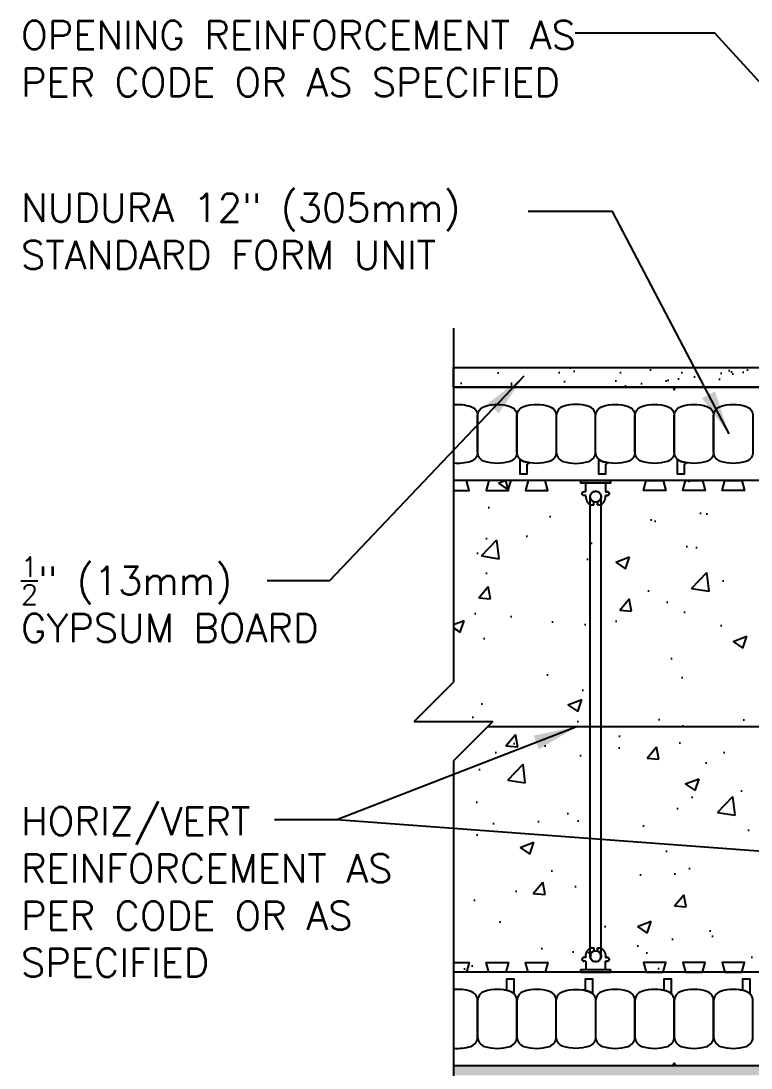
# Model space of a CAD drawing. Header units: inches. Extents: x 2950.6 to 3006.8, y 456.5 to 541.5.
# Drawn here: x 2950.61 to 2969.17, y 513.34 to 539.97 of the extents above; entities that cross this region are included whole.
import ezdxf

# ---------------------------------------------------------------- set-up
doc = ezdxf.new("R2010")
doc.units = ezdxf.units.IN
doc.header["$LTSCALE"] = 0.5
doc.header["$MEASUREMENT"] = 0
doc.layers.get('0').update_dxf_attribs({"linetype": 'CONTINUOUS'})
for name, color, linetype in [('HATCH', 12, 'CONTINUOUS'), ('line25', 2, 'CONTINUOUS'), ('LINE50', 5, 'CONTINUOUS'), ('LINE65', 3, 'CONTINUOUS'), ('LINE9', 9, 'CONTINUOUS'), ('TEXT', 4, 'CONTINUOUS')]:
    doc.layers.add(name, color=color, linetype=linetype)
doc.styles.add('DIM', font='romans.shx', dxfattribs={"width": 0.7})
doc.styles.get("Standard").update_dxf_attribs({"font": 'romans.shx'})
doc.dimstyles.new('ext_12', dxfattribs={"dimscale": 12, "dimtxt": 0.09375, "dimasz": 0.09375, "dimexe": 0.09375, "dimexo": 0.0625, "dimgap": 0.0625, "dimtad": 1, "dimdec": 1, "dimzin": 3, "dimdsep": 46, "dimlunit": 4, "dimtxsty": 'DIM', "dimcen": 0.09, "dimdle": 0.09375, "dimclrt": 4, "dimadec": 0, "dimazin": 0, "dimtfac": 1, "dimtdec": 1, "dimtmove": 2, "dimatfit": 3, "dimfxl": 0, "dimfrac": 2, "dimtolj": 1, "dimtzin": 0, "dimarcsym": 0})

# ---------------------------------------------------------------- blocks, each defined once
blk = doc.blocks.new('Connector')
blk.add_point((0.271, 0))
at = {"layer": 'LINE9'}
for p, q in [((0, 0.375), (0, -0.375)), ((0.062, -0.375), (0.062, 0.375)), ((0.281, 0.25), (0.062, 0.25))]:
    blk.add_line(p, q, dxfattribs=at)
for points, weights in [([(0.007, 0.375), (0.004, 0.375), (0, 0.375)], [1, 0.972587069138, 0.950305488115]), ([(0.327, 0.343), (0.308, 0.343), (0.281, 0.317), (0.281, 0.297)], [1, 0.85355339, 0.85355339, 1]), ([(0.328, 0.343), (0.327, 0.343), (0.327, 0.343)], [1, 0.70710678, 1]), ([(0.375, 0.297), (0.375, 0.317), (0.348, 0.343), (0.329, 0.343)], [1, 0.85355339, 0.85355339, 1]), ([(0.406, 0.25), (0.546, 0.25), (0.619, 0.131)], [0.958404415409, 0.794674173519, 0.864651571113]), ([(0.619, 0.052), (0.612, 0.049), (0.604, 0.049)], [0.83615024178, 0.892081430621, 1]), ([(0.619, -0.131), (0.546, -0.25), (0.406, -0.25)], [0.864651574428, 0.794674169686, 0.958404415195]), ([(0.604, -0.049), (0.612, -0.049), (0.619, -0.052)], [1, 0.89208144177, 0.836150253337]), ([(0, -0.375), (0.004, -0.375), (0.007, -0.375)], [0.950305488115, 0.972587069138, 1]), ([(0.281, -0.297), (0.281, -0.317), (0.308, -0.343), (0.327, -0.343)], [1, 0.85355339, 0.85355339, 1]), ([(0.327, -0.343), (0.281, -0.343), (0.281, -0.297)], [1, 0.70710678, 1]), ([(0.329, -0.343), (0.348, -0.343), (0.375, -0.317), (0.375, -0.297)], [1, 0.85355339, 0.85355339, 1]), ([(0.375, -0.297), (0.375, -0.343), (0.329, -0.343)], [1, 0.70710678, 1])]:
    blk.add_rational_spline(points, weights, degree=2, dxfattribs=at)
for points, degree in [([(0, 0.375), (0.002, 0.375), (0.005, 0.375), (0.007, 0.375)], 3), ([(0.007, 0.375), (0.021, 0.375), (0.051, 0.375), (0.062, 0.375), (0.062, 0.375)], 3), ([(0.281, 0.25), (0.281, 0.297)], 1), ([(0.327, 0.343), (0.327, 0.343), (0.328, 0.343), (0.328, 0.343)], 3), ([(0.328, 0.343), (0.329, 0.343), (0.329, 0.343), (0.329, 0.343)], 3), ([(0.375, 0.25), (0.375, 0.297)], 1), ([(0.406, 0.25), (0.375, 0.25)], 1), ([(0.406, 0.25), (0.406, 0.25)], 1), ([(0.406, 0.25), (0.406, 0.25)], 1), ([(0.406, 0.25), (0.406, 0.25)], 1), ([(0.406, 0.25), (0.406, 0.25)], 1), ([(0.406, 0.25), (0.406, 0.25)], 1), ([(0.406, 0.25), (0.406, 0.25)], 1), ([(0.406, 0.25), (0.406, 0.25)], 1), ([(0.406, 0.25), (0.406, 0.25)], 1), ([(0.406, 0.25), (0.406, 0.25)], 1), ([(0.406, 0.25), (0.406, 0.25)], 1), ([(0.406, 0.25), (0.406, 0.25)], 1), ([(0.406, 0.25), (0.406, 0.25)], 1), ([(0.406, 0.25), (0.406, 0.25)], 1), ([(0.406, 0.25), (0.406, 0.25)], 1), ([(0.406, 0.25), (0.406, 0.25)], 1), ([(0.406, 0.25), (0.406, 0.25)], 1), ([(0.406, 0.25), (0.406, 0.25)], 1), ([(0.406, 0.25), (0.406, 0.25)], 1), ([(0.406, 0.25), (0.406, 0.25)], 1), ([(0.406, 0.25), (0.406, 0.25)], 1), ([(0.406, 0.25), (0.406, 0.25)], 1), ([(0.406, 0.25), (0.406, 0.25)], 1), ([(0.406, 0.25), (0.406, 0.25)], 1), ([(0.406, 0.25), (0.406, 0.25)], 1), ([(0.604, 0.049), (0.532, 0.049)], 1), ([(0.532, 0.049), (0.532, 0.049)], 1), ([(0.532, 0.049), (0.532, 0.049)], 1), ([(0.532, 0.049), (0.532, 0.049)], 1), ([(0.532, 0.049), (0.532, 0.049)], 1), ([(0.532, 0.049), (0.532, 0.049)], 1), ([(0.532, 0.049), (0.532, 0.049)], 1), ([(0.532, 0.049), (0.532, 0.049)], 1), ([(0.532, 0.049), (0.532, 0.049)], 1), ([(0.532, 0.049), (0.532, 0.049)], 1), ([(0.532, 0.049), (0.532, 0.049)], 1), ([(0.604, 0.049), (0.609, 0.049), (0.614, 0.05), (0.619, 0.052)], 3), ([(0.604, 0.049), (0.604, 0.049)], 1), ([(0.604, 0.049), (0.604, 0.049)], 1), ([(0.604, 0.049), (0.604, 0.049)], 1), ([(0.604, 0.049), (0.604, 0.049)], 1), ([(0.619, 0.131), (0.619, 0.052)], 1), ([(0.619, 0.131), (0.619, 0.131)], 1), ([(0.619, 0.131), (0.619, 0.131)], 1), ([(0.619, 0.131), (0.619, 0.131)], 1), ([(0.619, 0.131), (0.619, 0.131)], 1), ([(0.062, -0.25), (0.281, -0.25)], 1), ([(0.281, -0.297), (0.281, -0.25)], 1), ([(0.281, -0.25), (0.281, -0.297)], 1), ([(0.375, -0.25), (0.375, -0.297)], 1), ([(0.375, -0.297), (0.375, -0.25)], 1), ([(0.406, -0.25), (0.375, -0.25)], 1), ([(0.406, -0.25), (0.406, -0.25)], 1), ([(0.406, -0.25), (0.406, -0.25)], 1), ([(0.406, -0.25), (0.406, -0.25)], 1), ([(0.406, -0.25), (0.406, -0.25)], 1), ([(0.406, -0.25), (0.406, -0.25)], 1), ([(0.406, -0.25), (0.406, -0.25)], 1), ([(0.406, -0.25), (0.406, -0.25)], 1), ([(0.406, -0.25), (0.406, -0.25)], 1), ([(0.406, -0.25), (0.406, -0.25)], 1), ([(0.406, -0.25), (0.406, -0.25)], 1), ([(0.406, -0.25), (0.406, -0.25)], 1), ([(0.532, -0.049), (0.604, -0.049)], 1), ([(0.604, -0.049), (0.58, -0.049), (0.556, -0.049), (0.532, -0.049)], 3), ([(0.532, -0.049), (0.532, -0.049)], 1), ([(0.532, -0.049), (0.532, -0.049)], 1), ([(0.532, -0.049), (0.532, -0.049)], 1), ([(0.532, -0.049), (0.532, -0.049)], 1), ([(0.619, -0.052), (0.614, -0.05), (0.609, -0.049), (0.604, -0.049)], 3), ([(0.604, -0.049), (0.604, -0.049)], 1), ([(0.604, -0.049), (0.604, -0.049)], 1), ([(0.604, -0.049), (0.604, -0.049)], 1), ([(0.604, -0.049), (0.604, -0.049)], 1), ([(0.604, -0.049), (0.604, -0.049)], 1), ([(0.604, -0.049), (0.604, -0.049)], 1), ([(0.604, -0.049), (0.604, -0.049)], 1), ([(0.604, -0.049), (0.604, -0.049)], 1), ([(0.619, -0.052), (0.619, -0.131)], 1), ([(0.619, -0.131), (0.619, -0.131)], 1), ([(0.619, -0.131), (0.619, -0.131)], 1), ([(0.619, -0.131), (0.619, -0.131)], 1), ([(0.619, -0.131), (0.619, -0.131)], 1), ([(0.007, -0.375), (0.005, -0.375), (0.002, -0.375), (0, -0.375)], 3), ([(0.062, -0.375), (0.062, -0.375), (0.051, -0.375), (0.021, -0.375), (0.007, -0.375)], 3), ([(0.328, -0.343), (0.328, -0.343), (0.327, -0.343), (0.327, -0.343)], 3), ([(0.329, -0.343), (0.329, -0.343), (0.329, -0.343), (0.328, -0.343)], 3)]:
    blk.add_open_spline(points, degree=degree, dxfattribs=at)
for points, weights, knots in [([(0.062, 0.375), (0.062, 0.375), (0.046, 0.375), (0.03, 0.375), (0.007, 0.375)], [0.868718858569, 0.861102746415, 1, 0.861102734288, 0.868718859898], [0, 0, 0, 0.5, 0.5, 1, 1, 1]), ([(0.532, 0.049), (0.472, 0.203), (0.333, 0.113), (0.157, 0), (0.333, -0.113), (0.472, -0.203), (0.532, -0.049)], [0.899508922286, 0.599718215298, 1, 0.54226024, 1, 0.599718224335, 0.899508908749], [0, 0, 0, 0.318112, 0.318112, 0.681888, 0.681888, 1, 1, 1]), ([(0.007, -0.375), (0.03, -0.375), (0.046, -0.375), (0.062, -0.375), (0.062, -0.375)], [0.868718859319, 0.861102739573, 1, 0.861102742958, 0.868718858948], [0, 0, 0, 0.5, 0.5, 1, 1, 1])]:
    blk.add_rational_spline(points, weights, degree=2, knots=knots, dxfattribs=at)

msp = doc.modelspace()

# ---------------------------------------------------------------- hatches: boundary and pattern name
at = {"layer": 'HATCH'}
h = msp.add_hatch(dxfattribs=at)
h.set_pattern_fill('AR-SAND', color=256, scale=0.5)
h.set_pattern_definition([(37.5, (82.3236, 43.5974), (-0.03149668, 0.96341188), [0, -0.76, 0, -0.85, 0, -0.8125]), (7.5, (82.3236, 43.5974), (0.88488835, 1.41107303), [0, -0.41, 0, -0.685, 0, -0.2625]), (327.5, (81.7086, 43.5974), (1.55707093, 0.00282953), [0, -0.25, 0, -0.9, 0, -1.175]), (317.5, (81.7086, 43.5974), (1.5030633, 0.4388378), [0, -0.125, 0, -0.59, 0, -0.675])])
h.paths.add_polyline_path([(2985.373, 531.151), (2961.613, 531.151), (2961.613, 530.651), (2985.373, 530.651)])
h.paths.add_polyline_path([(2985.873, 531.151), (2985.373, 531.151), (2985.373, 530.651), (2985.373, 527.161), (2985.373, 520.276), (2985.873, 520.276)])
h = msp.add_hatch(dxfattribs=at)
h.set_pattern_fill('AR-CONC', color=256, scale=0.5)
h.set_pattern_definition([(50, (0, 0), (3.586301, -0.3137607), [0.375, -4.125]), (355, (0, 0), (-0.6937567, 3.7609607), [0.3, -3.3]), (100.45144, (0.299, -0.026), (2.8925442, 3.4472), [0.318701, -3.5057106]), (46.1842, (0, 1), (5.3362067, -0.8275964), [0.5625, -6.1875]), (96.63564, (0.4447, 0.931), (4.67331, 4.870593), [0.478052, -5.258569]), (351.18416, (0, 1), (4.67331, 4.870593), [0.45, -4.95]), (21, (0.5, 0.75), (2.9845353, -2.0130945), [0.375, -4.125]), (326, (0.5, 0.75), (1.2165767, 3.6257502), [0.3, -3.3]), (71.45144, (0.7487, 0.5822), (4.201112, 1.6126558), [0.318701, -3.5057106]), (37.5, (0, 0), (0.0607993, 1.66446927), [0, -3.26, 0, -3.35, 0, -3.3125]), (7.5, (0, 0), (1.3153477, 1.9720586), [0, -1.91, 0, -3.185, 0, -1.2625]), (327.5, (-1.115, 0), (2.6691122, -0.11277436), [0, -1.25, 0, -3.9, 0, -5.175]), (317.5, (-1.615, 0), (2.9159308, 0.500525), [0, -1.625, 0, -2.59, 0, -3.675])])
h.paths.add_polyline_path([(2965.597, 528.268), (2972.847, 528.268), (2973.091, 527.657), (2973.081, 516.388), (2972.847, 515.776), (2965.597, 515.776), (2965.363, 516.388), (2965.363, 527.663)])
h.paths.add_polyline_path([(2973.597, 528.268), (2980.847, 528.268), (2981.091, 527.657), (2981.081, 516.388), (2980.847, 515.776), (2973.597, 515.776), (2973.363, 516.388), (2973.363, 527.663)])
h.paths.add_polyline_path([(2981.597, 528.268), (2983.722, 528.268), (2983.722, 515.776), (2981.597, 515.776), (2981.363, 516.388), (2981.363, 527.663)])
h.paths.add_polyline_path([(2961.613, 528.276), (2964.847, 528.276), (2965.13, 527.657), (2965.091, 516.395), (2964.847, 515.776), (2961.613, 515.776), (2961.613, 521.151), (2962.613, 522.151), (2960.613, 522.151), (2961.613, 523.151)])
h = msp.add_hatch(dxfattribs=at)
h.set_pattern_fill('AR-SAND', color=256, scale=0.05)
h.set_pattern_definition([(37.5, (298.77395, 14.09029), (-0.003149668, 0.0963411885), [0, -0.076, 0, -0.085, 0, -0.08125]), (7.5, (298.77395, 14.09029), (0.088488835, 0.141107303), [0, -0.041, 0, -0.0685, 0, -0.02625]), (327.5, (298.71245, 14.09029), (0.155707093, 0.0002829527), [0, -0.025, 0, -0.09, 0, -0.1175]), (317.5, (298.71245, 14.09029), (0.15030633, 0.043883778), [0, -0.0125, 0, -0.059, 0, -0.0675])])
h.paths.add_polyline_path([(2984.842, 513.401), (2980.746, 513.401), (2980.746, 513.276), (2984.842, 513.276)])
h.paths.add_polyline_path([(2985.092, 511.426), (2984.842, 511.426), (2984.842, 516.276), (2985.092, 516.276)])
h.paths.add_polyline_path([(2980.746, 511.676), (2985.092, 511.676), (2985.092, 511.426), (2980.746, 511.426)])
h.paths.add_polyline_path([(2980.496, 513.151), (2980.746, 513.151), (2980.746, 511.426), (2980.496, 511.426)])
h.paths.add_polyline_path([(2961.613, 513.401), (2980.746, 513.401), (2980.746, 513.151), (2961.613, 513.151)])
h.paths.add_polyline_path([(2984.842, 511.676), (2985.092, 511.676), (2985.092, 511.426), (2984.842, 511.426)], flags=16)

# ---------------------------------------------------------------- linework, layer by layer
at = {"layer": 'line25'}
for p, q in [((2983.722, 528.276), (2961.613, 528.276)), ((2984.842, 515.776), (2961.613, 515.776))]:
    msp.add_line(p, q, dxfattribs=at)
for points in [[(2961.613, 528.026), (2962.003, 528.026), (2961.941, 528.276), (2961.613, 528.276)], [(2961.613, 516.026), (2962.003, 516.026), (2961.941, 515.776), (2961.613, 515.776)]]:
    msp.add_lwpolyline(points, dxfattribs=at)
for points in [[(2962.503, 528.276), (2962.441, 528.026), (2963.003, 528.026), (2962.941, 528.276)], [(2963.503, 528.276), (2963.441, 528.026), (2964.003, 528.026), (2963.941, 528.276)], [(2966.941, 528.276), (2967.003, 528.026), (2966.441, 528.026), (2966.503, 528.276)], [(2967.941, 528.276), (2968.003, 528.026), (2967.441, 528.026), (2967.503, 528.276)], [(2968.941, 528.276), (2969.003, 528.026), (2968.441, 528.026), (2968.503, 528.276)], [(2962.503, 515.776), (2962.441, 516.026), (2963.003, 516.026), (2962.941, 515.776)], [(2963.503, 515.776), (2963.441, 516.026), (2964.003, 516.026), (2963.941, 515.776)], [(2966.941, 515.776), (2967.003, 516.026), (2966.441, 516.026), (2966.503, 515.776)], [(2967.941, 515.776), (2968.003, 516.026), (2967.441, 516.026), (2967.503, 515.776)], [(2968.941, 515.776), (2969.003, 516.026), (2968.441, 516.026), (2968.503, 515.776)]]:
    msp.add_lwpolyline(points, close=True, dxfattribs=at)
at = {"layer": 'LINE50'}
for p, q in [((2961.613, 530.651), (2983.722, 530.651)), ((2961.613, 513.401), (2984.842, 513.401))]:
    msp.add_line(p, q, dxfattribs=at)
at = {"layer": 'LINE65', "flags": 128}
msp.add_lwpolyline([(2962.488, 522.026), (2982.107, 522.026)], dxfattribs=at)
at = {"layer": 'LINE9'}
for p, q in [((2961.613, 532.151), (2961.613, 523.151)), ((2961.613, 531.151), (2985.873, 531.151)), ((2965.081, 516.182), (2965.081, 527.87)), ((2965.363, 516.182), (2965.363, 527.87)), ((2960.613, 522.151), (2961.613, 523.151)), ((2960.613, 522.151), (2962.613, 522.151)), ((2962.613, 522.151), (2961.613, 521.151)), ((2961.613, 521.151), (2961.613, 512.151))]:
    msp.add_line(p, q, dxfattribs=at)
for points in [[(2961.613, 531.151), (2985.373, 531.151), (2985.373, 530.651), (2961.613, 530.651)], [(2967.191, 530.651), (2967.222, 530.586), (2967.253, 530.651)], [(2967.191, 513.401), (2967.222, 513.465), (2967.253, 513.401)]]:
    msp.add_lwpolyline(points, close=True, dxfattribs=at)
for points in [[(2961.613, 530.208, -0.104348), (2962.049, 530.162, -0.325305), (2962.222, 529.924), (2962.222, 529.003, -0.325305), (2962.049, 528.765, -0.104348), (2961.613, 528.719, -0.104348)], [(2961.613, 513.844, 0.104348), (2962.049, 513.89, 0.325305), (2962.222, 514.128), (2962.222, 515.049, 0.325305), (2962.049, 515.287, 0.104348), (2961.613, 515.333, 0.104348)]]:
    msp.add_lwpolyline(points, format="xyb", dxfattribs=at)
for points in [[(2963.049, 528.765, -0.157671), (2962.395, 528.765, -0.325305), (2962.222, 529.003), (2962.222, 529.924, -0.325305), (2962.395, 530.162, -0.157671), (2963.049, 530.162, -0.325305), (2963.222, 529.924), (2963.222, 529.003, -0.325305)], [(2964.049, 528.765, -0.157671), (2963.395, 528.765, -0.325305), (2963.222, 529.003), (2963.222, 529.924, -0.325305), (2963.395, 530.162, -0.157671), (2964.049, 530.162, -0.325305), (2964.222, 529.924), (2964.222, 529.003, -0.325305)], [(2964.395, 528.765, 0.157671), (2965.049, 528.765, 0.325305), (2965.222, 529.003), (2965.222, 529.924, 0.325305), (2965.049, 530.162, 0.157671), (2964.395, 530.162, 0.325305), (2964.222, 529.924), (2964.222, 529.003, 0.325305)], [(2966.049, 528.765, -0.157671), (2965.395, 528.765, -0.325305), (2965.222, 529.003), (2965.222, 529.924, -0.325305), (2965.395, 530.162, -0.157671), (2966.049, 530.162, -0.325305), (2966.222, 529.924), (2966.222, 529.003, -0.325305)], [(2967.049, 528.765, -0.157671), (2966.395, 528.765, -0.325305), (2966.222, 529.003), (2966.222, 529.924, -0.325305), (2966.395, 530.162, -0.157671), (2967.049, 530.162, -0.325305), (2967.222, 529.924), (2967.222, 529.003, -0.325305)], [(2968.049, 528.765, -0.157671), (2967.395, 528.765, -0.325305), (2967.222, 529.003), (2967.222, 529.924, -0.325305), (2967.395, 530.162, -0.157671), (2968.049, 530.162, -0.325305), (2968.222, 529.924), (2968.222, 529.003, -0.325305)], [(2969.049, 528.765, -0.157671), (2968.395, 528.765, -0.325305), (2968.222, 529.003), (2968.222, 529.924, -0.325305), (2968.395, 530.162, -0.157671), (2969.049, 530.162, -0.325305), (2969.222, 529.924), (2969.222, 529.003, -0.325305)], [(2963.395, 528.765, 0.037267), (2963.549, 528.727, 0.463036), (2963.476, 528.666), (2963.476, 528.444), (2963.305, 528.444), (2963.305, 528.79, 0.189002), (2963.289, 528.833, 0.128407)], [(2965.395, 528.765, 0.037267), (2965.549, 528.727, 0.463036), (2965.476, 528.666), (2965.476, 528.444), (2965.305, 528.444), (2965.305, 528.79, 0.189002), (2965.289, 528.833, 0.128407)], [(2967.395, 528.765, 0.037267), (2967.549, 528.727, 0.463036), (2967.476, 528.666), (2967.476, 528.444), (2967.305, 528.444), (2967.305, 528.79, 0.189002), (2967.289, 528.833, 0.128407)], [(2963.049, 515.287, 0.037267), (2962.895, 515.324, 0.463036), (2962.968, 515.386), (2962.968, 515.607), (2963.139, 515.607), (2963.139, 515.261, 0.189002), (2963.155, 515.219, 0.128407)], [(2965.049, 515.287, 0.037267), (2964.895, 515.324, 0.463036), (2964.968, 515.386), (2964.968, 515.607), (2965.139, 515.607), (2965.139, 515.261, 0.189002), (2965.155, 515.219, 0.128407)], [(2967.049, 515.287, 0.037267), (2966.895, 515.324, 0.463036), (2966.968, 515.386), (2966.968, 515.607), (2967.139, 515.607), (2967.139, 515.261, 0.189002), (2967.155, 515.219, 0.128407)], [(2969.049, 515.287, 0.037267), (2968.895, 515.324, 0.463036), (2968.968, 515.386), (2968.968, 515.607), (2969.139, 515.607), (2969.139, 515.261, 0.189002), (2969.155, 515.219, 0.128407)], [(2963.049, 515.287, 0.157671), (2962.395, 515.287, 0.325305), (2962.222, 515.049), (2962.222, 514.128, 0.325305), (2962.395, 513.89, 0.157671), (2963.049, 513.89, 0.325305), (2963.222, 514.128), (2963.222, 515.049, 0.325305)], [(2964.049, 515.287, 0.157671), (2963.395, 515.287, 0.325305), (2963.222, 515.049), (2963.222, 514.128, 0.325305), (2963.395, 513.89, 0.157671), (2964.049, 513.89, 0.325305), (2964.222, 514.128), (2964.222, 515.049, 0.325305)], [(2964.395, 515.287, -0.157671), (2965.049, 515.287, -0.325305), (2965.222, 515.049), (2965.222, 514.128, -0.325305), (2965.049, 513.89, -0.157671), (2964.395, 513.89, -0.325305), (2964.222, 514.128), (2964.222, 515.049, -0.325305)], [(2966.049, 515.287, 0.157671), (2965.395, 515.287, 0.325305), (2965.222, 515.049), (2965.222, 514.128, 0.325305), (2965.395, 513.89, 0.157671), (2966.049, 513.89, 0.325305), (2966.222, 514.128), (2966.222, 515.049, 0.325305)], [(2967.049, 515.287, 0.157671), (2966.395, 515.287, 0.325305), (2966.222, 515.049), (2966.222, 514.128, 0.325305), (2966.395, 513.89, 0.157671), (2967.049, 513.89, 0.325305), (2967.222, 514.128), (2967.222, 515.049, 0.325305)], [(2968.049, 515.287, 0.157671), (2967.395, 515.287, 0.325305), (2967.222, 515.049), (2967.222, 514.128, 0.325305), (2967.395, 513.89, 0.157671), (2968.049, 513.89, 0.325305), (2968.222, 514.128), (2968.222, 515.049, 0.325305)], [(2969.049, 515.287, 0.157671), (2968.395, 515.287, 0.325305), (2968.222, 515.049), (2968.222, 514.128, 0.325305), (2968.395, 513.89, 0.157671), (2969.049, 513.89, 0.325305), (2969.222, 514.128), (2969.222, 515.049, 0.325305)]]:
    msp.add_lwpolyline(points, format="xyb", close=True, dxfattribs=at)
for centre in [(2965.222, 527.87), (2965.222, 527.87), (2965.222, 516.182), (2965.222, 516.182)]:
    msp.add_circle(centre, 0.141, dxfattribs=at)

# ---------------------------------------------------------------- block references
at = {"xscale": -1, "rotation": 90}
msp.add_blockref('Connector', (2965.222, 528.276), dxfattribs=at)
at = {"rotation": 90}
msp.add_blockref('Connector', (2965.222, 515.776), dxfattribs=at)

# ---------------------------------------------------------------- texts
at = {"layer": 'TEXT', "char_height": 0.72}
for s, insert, width, attachment_point in [('OPENING REINFORCEMENT AS PER CODE OR AS SPECIFIED', (2950.613, 539.966), 15.35302, 1), ('\\A1;NUDURA 12" (305mm) STANDARD FORM UNIT', (2950.613, 534.616), 13.87171, 4), ('\\A1;{\\H0.7x;\\S1/2;}" (13mm) GYPSUM BOARD', (2950.613, 525.251), 10.53123, 4), ('HORIZ/VERT REINFORCEMENT AS PER CODE OR AS SPECIFIED', (2950.613, 517.816), 10.53123, 4)]:
    msp.add_mtext(s, dxfattribs=dict(at, insert=insert, width=width, attachment_point=attachment_point))

# ---------------------------------------------------------------- leaders
at = {"layer": 'TEXT'}
for points in [[(2982.035, 524.555), (2968.255, 539.656), (2964.704, 539.656)], [(2968.613, 529.463), (2965.652, 535.122), (2963.508, 535.122)], [(2963.397, 530.93), (2958.456, 525.726), (2956.873, 525.726)], [(2964.762, 522.026), (2958.639, 519.652), (2957.055, 519.652)], [(2974.556, 518.471), (2958.639, 519.652), (2957.055, 519.652)], [(2983.519, 518.649), (2966.648, 504.967), (2965.064, 504.967)]]:
    msp.add_leader(points, dimstyle='ext_12', override={"dimgap": 0.0625, "dimtad": 0}, dxfattribs=at)

doc.saveas('drawing.dxf')
